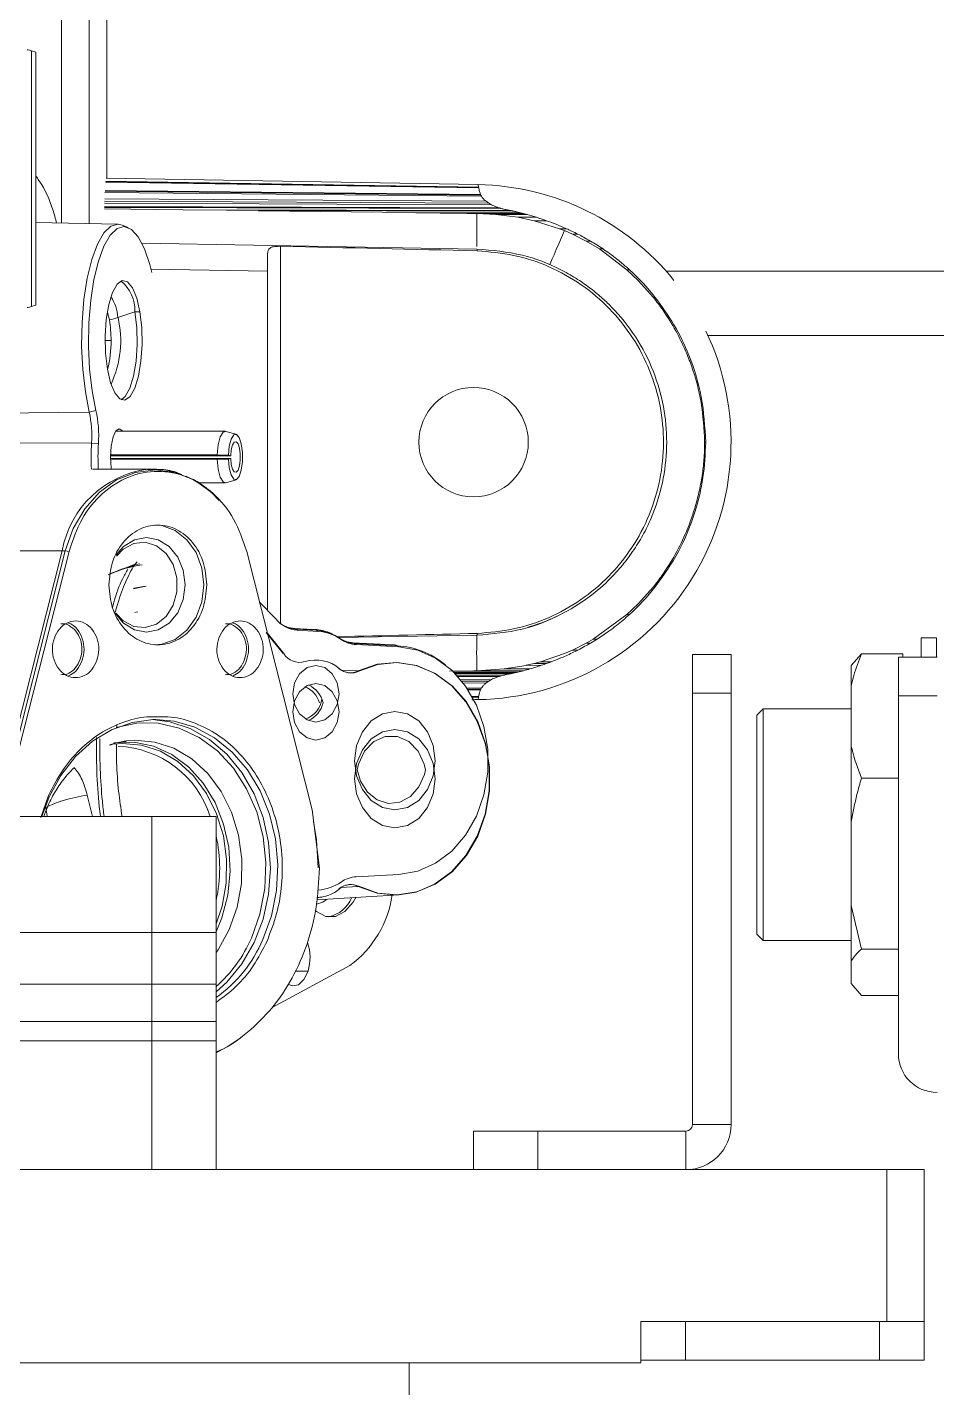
# Model space of a CAD drawing. Header units: millimetres. Extents: x 169 to 14583, y -399 to 10804.
# Drawn here: x 11794.1 to 11864.7, y 1976.5 to 2082.2 of the extents above; entities that cross this region are included whole.
import ezdxf

# ---------------------------------------------------------------- set-up
doc = ezdxf.new("R2010")
doc.units = ezdxf.units.MM
doc.header["$LTSCALE"] = 35

msp = doc.modelspace()

# ---------------------------------------------------------------- linework, layer by layer
at = {"color": 7, "linetype": 'Continuous', "lineweight": 18}
for p, q in [((11798.878, 2107.479), (11798.878, 2066.927)), ((11796.738, 2104.98), (11796.738, 2066.966)), ((11800.243, 2070.459), (11800.243, 2093.654)), ((11800.243, 2070.459), (11800.243, 2093.654)), ((11794.743, 2080.237), (11794.409, 2080.359)), ((11829.144, 2069.697), (11800.158, 2070.142)), ((11829.137, 2069.735), (11800.162, 2070.19)), ((11829.132, 2069.761), (11800.166, 2070.222)), ((11800.205, 2070.46), (11829.093, 2069.956)), ((11829.355, 2069.051), (11800.106, 2069.336)), ((11829.309, 2069.132), (11800.111, 2069.436)), ((11829.281, 2069.193), (11800.114, 2069.512)), ((11829.137, 2069.735), (11829.132, 2069.761)), ((11829.144, 2069.697), (11829.137, 2069.735)), ((11829.309, 2069.132), (11829.281, 2069.193)), ((11829.355, 2069.051), (11829.309, 2069.132)), ((11830.885, 2068.106), (11800.076, 2068.182)), ((11830.685, 2068.164), (11800.077, 2068.248)), ((11830.809, 2068.126), (11800.077, 2068.206)), ((11800.08, 2068.075), (11806.191, 2068.005)), ((11830.126, 2068.398), (11800.081, 2068.526)), ((11829.927, 2068.513), (11800.084, 2068.668)), ((11829.719, 2068.66), (11800.089, 2068.849)), ((11806.192, 2068.005), (11809.543, 2067.965)), ((11831.567, 2067.955), (11806.192, 2068.005)), ((11831.717, 2067.924), (11809.546, 2067.966)), ((11809.546, 2067.965), (11812.019, 2067.935)), ((11831.831, 2067.9), (11812.023, 2067.936)), ((11812.023, 2067.934), (11824.056, 2067.781)), ((11829.927, 2068.513), (11829.719, 2068.66)), ((11830.126, 2068.398), (11829.927, 2068.513)), ((11801.098, 2066.886), (11794.743, 2067.003)), ((11801.898, 2066.625), (11801.431, 2066.816)), ((11832.4, 2067.769), (11824.059, 2067.782)), ((11828.737, 2067.717), (11829.004, 2067.713)), ((11832.626, 2067.712), (11828.737, 2067.717)), ((11829.004, 2067.713), (11830.475, 2067.642)), ((11830.475, 2067.642), (11832.178, 2067.424)), ((11832.895, 2067.639), (11830.475, 2067.642)), ((11832.178, 2067.424), (11833.452, 2067.154)), ((11833.625, 2067.422), (11832.178, 2067.424)), ((11833.452, 2067.154), (11835.414, 2066.535)), ((11834.419, 2067.153), (11833.452, 2067.154)), ((11835.414, 2066.535), (11835.794, 2066.383)), ((11835.955, 2066.534), (11835.414, 2066.535)), ((11835.794, 2066.384), (11836.432, 2066.105)), ((11836.432, 2066.105), (11837.485, 2065.574)), ((11836.852, 2066.104), (11836.432, 2066.105)), ((11802.975, 2065.411), (11829.004, 2064.957)), ((11813.743, 2065.166), (11813.743, 2035.871)), ((11837.485, 2065.574), (11838.522, 2064.958)), ((11837.822, 2065.574), (11837.485, 2065.574)), ((11838.801, 2064.959), (11838.522, 2064.959)), ((11838.522, 2064.958), (11840.65, 2063.352)), ((11812.743, 2064.609), (11812.743, 2063.241)), ((11812.743, 2063.241), (11803.685, 2063.399)), ((11812.743, 2063.241), (11812.743, 2036.932)), ((11840.65, 2063.352), (11841.529, 2062.523)), ((11840.846, 2063.352), (11840.65, 2063.352)), ((11884.601, 2063.234), (11843.702, 2063.234)), ((11841.529, 2062.523), (11842.708, 2061.203)), ((11794.409, 2060.479), (11794.743, 2060.601)), ((11842.854, 2061.203), (11842.708, 2061.203)), ((11800.452, 2059.453), (11800.315, 2060.017)), ((11801.12, 2059.639), (11802.439, 2060.089)), ((11802.439, 2060.089), (11802.819, 2060.089)), ((11800.121, 2057.86), (11800.577, 2057.86)), ((11846.951, 2058.234), (11884.601, 2058.234)), ((11785.98, 2052.149), (11798.887, 2052.294)), ((11799.409, 2052.413), (11798.887, 2052.294)), ((11786.163, 2049.926), (11799.064, 2049.88)), ((11799.598, 2049.843), (11799.064, 2049.88)), ((11809.441, 2050.801), (11800.931, 2050.801)), ((11810.297, 2050.567), (11809.495, 2050.794)), ((11846.69, 2049.974), (11846.69, 2049.959)), ((11846.775, 2049.959), (11846.69, 2049.959)), ((11809.88, 2048.906), (11800.536, 2048.906)), ((11800.537, 2048.976), (11808.826, 2048.976)), ((11808.826, 2048.976), (11809.704, 2048.956)), ((11809.704, 2048.956), (11809.88, 2048.906)), ((11803.827, 2047.869), (11799.133, 2047.869)), ((11809.88, 2048.697), (11800.536, 2048.697)), ((11800.537, 2048.627), (11808.826, 2048.627)), ((11808.826, 2048.627), (11809.704, 2048.647)), ((11809.704, 2048.647), (11809.88, 2048.697)), ((11807.354, 2046.801), (11809.441, 2046.801)), ((11809.495, 2046.809), (11810.297, 2047.036)), ((11807.97, 2046.402), (11807.83, 2046.506)), ((11808.9, 2045.534), (11808.736, 2045.688)), ((11788.344, 2041.528), (11796.784, 2041.528)), ((11796.784, 2041.528), (11791.697, 2021.448)), ((11791.941, 2021.431), (11797.027, 2041.51)), ((11797.314, 2041.474), (11792.228, 2021.395)), ((11797.314, 2041.474), (11797.027, 2041.51)), ((11816.203, 2021.395), (11811.116, 2041.474)), ((11802.313, 2040.42), (11800.41, 2039.672)), ((11802.824, 2040.519), (11802.278, 2040.416)), ((11802.299, 2038.578), (11803.309, 2038.761)), ((11803.259, 2038.772), (11802.344, 2038.611)), ((11842.708, 2038.715), (11841.533, 2037.399)), ((11842.854, 2038.715), (11842.708, 2038.715)), ((11812.112, 2037.543), (11813.372, 2036.235)), ((11841.534, 2037.398), (11840.651, 2036.566)), ((11802.666, 2036.777), (11802.437, 2036.715)), ((11840.651, 2036.565), (11838.025, 2034.654)), ((11840.846, 2036.566), (11840.651, 2036.566)), ((11813.957, 2033.549), (11812.639, 2035.176)), ((11812.705, 2035.145), (11814, 2033.542)), ((11816.353, 2035.414), (11814.751, 2035.497)), ((11815.059, 2035.349), (11814.935, 2035.433)), ((11816.538, 2035.349), (11814.935, 2035.433)), ((11815.059, 2035.349), (11816.662, 2035.265)), ((11816.662, 2035.265), (11816.538, 2035.349)), ((11829.004, 2034.961), (11818.256, 2034.774)), ((11818.449, 2034.641), (11818.356, 2034.714)), ((11822.637, 2034.21), (11819.301, 2034.384)), ((11819.61, 2034.235), (11819.486, 2034.319)), ((11822.821, 2034.146), (11819.486, 2034.319)), ((11822.945, 2034.062), (11819.61, 2034.235)), ((11822.945, 2034.062), (11822.821, 2034.146)), ((11837.483, 2034.343), (11836.432, 2033.813)), ((11837.822, 2034.344), (11837.483, 2034.344)), ((11838.025, 2034.654), (11837.484, 2034.344)), ((11838.332, 2034.654), (11838.025, 2034.654)), ((11864.71, 2034.759), (11863.51, 2034.759)), ((11863.51, 2033.259), (11863.51, 2034.759)), ((11864.71, 2033.259), (11864.71, 2034.759)), ((11835.801, 2033.538), (11833.932, 2032.894)), ((11836.431, 2033.813), (11835.801, 2033.538)), ((11836.852, 2033.814), (11836.431, 2033.813)), ((11845.743, 2033.459), (11848.743, 2033.459)), ((11845.743, 2030.459), (11845.743, 2033.459)), ((11848.743, 2033.459), (11848.743, 2030.459)), ((11858.081, 2032.607), (11858.874, 2033.525)), ((11862.081, 2033.525), (11858.874, 2033.525)), ((11861.743, 2033.259), (11864.743, 2033.259)), ((11861.743, 2030.259), (11861.743, 2033.259)), ((11862.081, 2033.259), (11862.081, 2033.525)), ((11818.44, 2032.261), (11819.787, 2032.186)), ((11826.571, 2032.653), (11826.481, 2032.723)), ((11828.732, 2032.201), (11826.882, 2032.176)), ((11832.174, 2032.094), (11827.21, 2032.086)), ((11831.832, 2032.018), (11827.286, 2032.009)), ((11831.717, 2031.994), (11827.31, 2031.985)), ((11831.568, 2031.963), (11827.339, 2031.955)), ((11832.626, 2032.206), (11828.732, 2032.201)), ((11829.004, 2032.205), (11828.732, 2032.201)), ((11831.115, 2032.341), (11829.004, 2032.205)), ((11833.123, 2032.344), (11831.115, 2032.341)), ((11832.838, 2032.624), (11831.116, 2032.341)), ((11833.443, 2032.764), (11832.838, 2032.625)), ((11834.019, 2032.625), (11832.838, 2032.624)), ((11833.93, 2032.893), (11833.443, 2032.764)), ((11834.419, 2032.765), (11833.443, 2032.764)), ((11834.768, 2032.894), (11833.931, 2032.893)), ((11858.081, 2031.058), (11858.081, 2032.607)), ((11830.886, 2031.813), (11827.48, 2031.804)), ((11830.809, 2031.792), (11827.499, 2031.783)), ((11830.685, 2031.754), (11827.533, 2031.745)), ((11830.126, 2031.52), (11827.736, 2031.51)), ((11829.927, 2031.405), (11827.83, 2031.394)), ((11829.719, 2031.258), (11827.945, 2031.247)), ((11829.355, 2030.866), (11828.226, 2030.855)), ((11829.309, 2030.786), (11829.355, 2030.866)), ((11829.719, 2031.258), (11829.927, 2031.405)), ((11829.927, 2031.405), (11830.126, 2031.52)), ((11858.081, 2026.325), (11858.081, 2031.058)), ((11829.309, 2030.786), (11828.28, 2030.775)), ((11829.281, 2030.725), (11828.319, 2030.714)), ((11829.144, 2030.221), (11828.622, 2030.213)), ((11829.137, 2030.183), (11828.643, 2030.175)), ((11829.132, 2030.157), (11828.657, 2030.149)), ((11829.132, 2030.157), (11829.137, 2030.183)), ((11829.137, 2030.183), (11829.144, 2030.221)), ((11829.281, 2030.725), (11829.309, 2030.786)), ((11848.743, 2030.459), (11845.743, 2030.459)), ((11845.743, 2030.459), (11845.743, 1996.959)), ((11848.743, 2030.459), (11848.743, 1996.959)), ((11861.743, 2002.459), (11861.743, 2030.259)), ((11864.743, 2030.259), (11861.743, 2030.259)), ((11851.243, 2029.259), (11850.743, 2028.759)), ((11850.743, 2026.291), (11850.743, 2028.759)), ((11858.081, 2029.259), (11851.243, 2029.259)), ((11851.243, 2026.646), (11851.243, 2029.259)), ((11801.018, 2027.78), (11801.028, 2027.962)), ((11801.605, 2026.729), (11801.769, 2026.752)), ((11851.243, 2011.259), (11851.243, 2026.646)), ((11850.743, 2011.759), (11850.743, 2026.291)), ((11858.081, 2020.471), (11858.081, 2026.325)), ((11861.743, 2023.857), (11858.874, 2023.857)), ((11795.137, 2020.815), (11795.732, 2022.526)), ((11799.134, 2020.889), (11798.731, 2022.552)), ((11795.61, 2020.889), (11795.525, 2021.589)), ((11816.763, 2016.869), (11816.203, 2021.395)), ((11673.743, 2020.889), (11803.743, 2020.889)), ((11803.743, 1993.459), (11803.743, 2020.889)), ((11803.743, 2020.889), (11808.743, 2020.889)), ((11808.743, 2020.889), (11808.743, 1993.459)), ((11858.081, 2013.977), (11858.081, 2020.471)), ((11822.945, 2016.376), (11819.61, 2016.203)), ((11818.44, 2015.377), (11819.787, 2015.452)), ((11816.564, 2014.403), (11822.955, 2014.792)), ((11858.081, 2013.977), (11858.874, 2010.591)), ((11858.081, 2009.673), (11858.081, 2013.977)), ((11673.743, 2011.889), (11803.743, 2011.889)), ((11803.743, 1993.459), (11803.743, 2011.889)), ((11803.743, 2011.889), (11808.743, 2011.889)), ((11808.743, 2011.889), (11808.743, 1993.459)), ((11850.743, 2011.759), (11851.243, 2011.259)), ((11851.243, 2011.259), (11858.081, 2011.259)), ((11861.743, 2010.591), (11858.874, 2010.591)), ((11813.098, 2006.053), (11819.138, 2009.31)), ((11815.883, 2008.879), (11814.876, 2008.879)), ((11858.081, 2007.911), (11858.081, 2009.673)), ((11673.743, 2007.859), (11803.743, 2007.859)), ((11803.743, 2007.859), (11803.743, 1993.459)), ((11808.743, 2007.859), (11803.743, 2007.859)), ((11808.743, 1993.459), (11808.743, 2007.859)), ((11858.081, 2007.911), (11858.874, 2006.993)), ((11861.743, 2006.993), (11858.874, 2006.993)), ((11673.743, 2004.959), (11803.743, 2004.959)), ((11803.743, 1993.459), (11803.743, 2004.959)), ((11803.743, 2004.959), (11808.743, 2004.959)), ((11808.743, 2004.959), (11808.743, 1993.459)), ((11673.743, 2003.459), (11803.743, 2003.459)), ((11803.743, 2003.459), (11803.743, 1993.459)), ((11808.743, 2003.459), (11803.743, 2003.459)), ((11808.743, 1993.459), (11808.743, 2003.459)), ((11810.598, 2003.679), (11810.737, 2003.783)), ((11828.743, 1993.459), (11828.743, 1996.459)), ((11828.743, 1996.459), (11833.743, 1996.459)), ((11833.743, 1996.459), (11833.743, 1993.459)), ((11845.243, 1996.459), (11833.743, 1996.459)), ((11845.243, 1993.459), (11845.243, 1996.459)), ((11845.743, 1996.959), (11848.743, 1996.959)), ((11770.743, 1993.459), (11860.856, 1993.459)), ((11845.243, 1993.459), (11833.743, 1993.459)), ((11860.856, 1981.659), (11860.856, 1993.459)), ((11860.856, 1993.459), (11863.743, 1993.459)), ((11863.743, 1993.459), (11863.743, 1981.659)), ((11841.743, 1981.659), (11841.743, 1978.459)), ((11860.856, 1981.659), (11841.743, 1981.659)), ((11845.207, 1981.659), (11845.207, 1978.659)), ((11860.279, 1981.659), (11845.207, 1981.659)), ((11860.279, 1978.659), (11860.279, 1981.659)), ((11863.743, 1981.659), (11860.856, 1981.659)), ((11863.743, 1981.659), (11863.743, 1978.659)), ((11770.743, 1978.459), (11841.743, 1978.459)), ((11823.743, 1973.459), (11823.743, 1978.459)), ((11845.207, 1978.659), (11841.743, 1978.659)), ((11860.279, 1978.659), (11845.207, 1978.659)), ((11863.743, 1978.659), (11860.279, 1978.659))]:
    msp.add_line(p, q, dxfattribs=at)
at = {"color": 7, "linetype": 'Continuous', "lineweight": 18, "flags": 128}
for points in [[(11794.409, 2070.419), (11794.409, 2072.3), (11794.409, 2074.113), (11794.409, 2075.793), (11794.409, 2077.278), (11794.409, 2078.516), (11794.409, 2079.46), (11794.409, 2080.078), (11794.409, 2080.347), (11794.409, 2080.359)], [(11794.409, 2060.479), (11794.409, 2060.491), (11794.409, 2060.759), (11794.409, 2061.377), (11794.409, 2062.322), (11794.409, 2063.56), (11794.409, 2065.045), (11794.409, 2066.725), (11794.409, 2068.538), (11794.409, 2070.419)], [(11801.431, 2066.816), (11801.136, 2066.884), (11800.567, 2066.731), (11800.02, 2066.205), (11799.517, 2065.331), (11799.08, 2064.144), (11798.727, 2062.694), (11798.472, 2061.042), (11798.327, 2059.256), (11798.297, 2057.412), (11798.383, 2055.587), (11798.583, 2053.857), (11798.887, 2052.294)], [(11803.747, 2063.138), (11803.588, 2063.765), (11803.175, 2064.978), (11802.693, 2065.894), (11802.164, 2066.474), (11801.61, 2066.693), (11801.053, 2066.542), (11800.518, 2066.028), (11800.026, 2065.172), (11799.598, 2064.01), (11799.252, 2062.591), (11799.003, 2060.974), (11798.861, 2059.226), (11798.831, 2057.422), (11798.916, 2055.635), (11799.111, 2053.942), (11799.409, 2052.413), (11799.409, 2052.413)], [(11834.663, 2063.742), (11834.684, 2063.793), (11834.747, 2063.942), (11834.851, 2064.184), (11834.99, 2064.51), (11835.161, 2064.909), (11835.357, 2065.365), (11835.57, 2065.863), (11835.794, 2066.383)], [(11802.819, 2060.089), (11802.574, 2061.149), (11802.246, 2061.942), (11801.863, 2062.404), (11801.455, 2062.498), (11801.055, 2062.216), (11800.697, 2061.582), (11800.407, 2060.646), (11800.211, 2059.484), (11800.125, 2058.191), (11800.154, 2056.871), (11800.297, 2055.631)], [(11800.297, 2055.631), (11800.542, 2054.571), (11800.87, 2053.778), (11801.253, 2053.316), (11801.661, 2053.222), (11802.06, 2053.503), (11802.419, 2054.138), (11802.708, 2055.074), (11802.904, 2056.236), (11802.991, 2057.529), (11802.962, 2058.849), (11802.819, 2060.089)], [(11801.368, 2053.251), (11801.68, 2053.503), (11802.039, 2054.138), (11802.328, 2055.074), (11802.524, 2056.236), (11802.611, 2057.529), (11802.582, 2058.849), (11802.439, 2060.089)], [(11801.498, 2050.801), (11801.475, 2050.834), (11801.215, 2051.001), (11800.954, 2050.834), (11800.734, 2050.357), (11800.587, 2049.643), (11800.535, 2048.801)], [(11809.495, 2050.794), (11809.281, 2050.733), (11809.058, 2050.37), (11808.897, 2049.751), (11808.826, 2048.976)], [(11809.704, 2048.647), (11809.768, 2047.96), (11809.91, 2047.411), (11810.108, 2047.09), (11810.329, 2047.048), (11810.537, 2047.293), (11810.698, 2047.785), (11810.786, 2048.443), (11810.786, 2049.16), (11810.698, 2049.818), (11810.537, 2050.31), (11810.329, 2050.555), (11810.108, 2050.513), (11809.91, 2050.192), (11809.768, 2049.643), (11809.704, 2048.956)], [(11809.88, 2048.697), (11809.923, 2048.232), (11810.02, 2047.86), (11810.154, 2047.642), (11810.303, 2047.614), (11810.444, 2047.78), (11810.553, 2048.113), (11810.613, 2048.559), (11810.613, 2049.044), (11810.553, 2049.49), (11810.444, 2049.823), (11810.303, 2049.989), (11810.154, 2049.961), (11810.02, 2049.743), (11809.923, 2049.371), (11809.88, 2048.906)], [(11800.535, 2048.801), (11800.587, 2047.96), (11800.599, 2047.869)], [(11797.027, 2041.51), (11797.639, 2043.247), (11798.535, 2044.787), (11799.677, 2046.064), (11801.013, 2047.018), (11802.484, 2047.609), (11804.023, 2047.809), (11805.563, 2047.609), (11807.034, 2047.018), (11808.37, 2046.064), (11808.99, 2045.438)], [(11808.826, 2048.627), (11808.897, 2047.852), (11809.058, 2047.233), (11809.281, 2046.87), (11809.495, 2046.809)], [(11803.986, 2034.219), (11804.528, 2034.266), (11805.568, 2034.639), (11806.48, 2035.355), (11807.19, 2036.355), (11807.64, 2037.559), (11807.795, 2038.869), (11807.64, 2040.179), (11807.19, 2041.383), (11806.48, 2042.383), (11805.568, 2043.099), (11804.528, 2043.472), (11803.986, 2043.519)], [(11800.646, 2037.177), (11800.884, 2036.707), (11801.551, 2035.893), (11802.391, 2035.37), (11803.322, 2035.19), (11804.253, 2035.37), (11805.093, 2035.893), (11805.76, 2036.707), (11806.188, 2037.732), (11806.335, 2038.869), (11806.188, 2040.006), (11805.76, 2041.031), (11805.093, 2041.845), (11804.253, 2042.368), (11803.322, 2042.548), (11802.391, 2042.368), (11801.551, 2041.845), (11800.988, 2041.197)], [(11801.001, 2041.102), (11801.529, 2041.651), (11802.35, 2042.091), (11803.243, 2042.181), (11804.112, 2041.913), (11804.862, 2041.314), (11805.412, 2040.451), (11805.703, 2039.416), (11805.703, 2038.322), (11805.412, 2037.287), (11804.862, 2036.424), (11804.112, 2035.825), (11803.243, 2035.557), (11802.35, 2035.647), (11801.529, 2036.087), (11800.964, 2036.688)], [(11822.945, 2034.062), (11824.404, 2033.802), (11825.79, 2033.188), (11827.046, 2032.244), (11828.119, 2031.009), (11828.966, 2029.535), (11829.55, 2027.882), (11829.849, 2026.119), (11829.849, 2024.319), (11829.55, 2022.556), (11828.966, 2020.903), (11828.119, 2019.429), (11827.046, 2018.194), (11825.79, 2017.25), (11824.404, 2016.635), (11822.945, 2016.376)], [(11818.295, 2030.419), (11818.157, 2029.577), (11817.767, 2028.863), (11817.182, 2028.386), (11816.492, 2028.219), (11815.803, 2028.386), (11815.218, 2028.863), (11814.827, 2029.577), (11814.69, 2030.419), (11814.827, 2031.261), (11815.218, 2031.975), (11815.803, 2032.451), (11816.492, 2032.619), (11817.182, 2032.451), (11817.767, 2031.975), (11818.157, 2031.261), (11818.295, 2030.419)], [(11829.848, 2025.578), (11829.638, 2026.569), (11829.028, 2028.274), (11828.144, 2029.789), (11827.025, 2031.052), (11825.719, 2032.008), (11824.279, 2032.617), (11822.768, 2032.854), (11821.249, 2032.708), (11819.787, 2032.186)], [(11819.84, 2032.176), (11821.301, 2032.698), (11822.818, 2032.843), (11824.327, 2032.607), (11825.765, 2031.998), (11827.07, 2031.043), (11828.188, 2029.782), (11829.07, 2028.268), (11829.68, 2026.566), (11829.991, 2024.748), (11829.991, 2022.89), (11829.68, 2021.072), (11829.07, 2019.37), (11828.188, 2017.856), (11827.07, 2016.595), (11825.765, 2015.64), (11824.327, 2015.031), (11822.818, 2014.795), (11821.301, 2014.94), (11819.84, 2015.462)], [(11814.69, 2029.019), (11814.827, 2029.861), (11815.218, 2030.575), (11815.803, 2031.051), (11816.492, 2031.219), (11817.182, 2031.051), (11817.767, 2030.575), (11818.157, 2029.861), (11818.295, 2029.019)], [(11818.295, 2029.019), (11818.157, 2028.177), (11817.767, 2027.463), (11817.182, 2026.986), (11816.492, 2026.819), (11815.803, 2026.986), (11815.218, 2027.463), (11814.827, 2028.177), (11814.69, 2029.019)], [(11825.768, 2025.219), (11825.615, 2024.037), (11825.17, 2022.972), (11824.477, 2022.126), (11823.604, 2021.583), (11822.636, 2021.395), (11821.668, 2021.583), (11820.795, 2022.126), (11820.102, 2022.972), (11819.657, 2024.037), (11819.504, 2025.219), (11819.657, 2026.4), (11820.102, 2027.466), (11820.795, 2028.312), (11821.668, 2028.855), (11822.636, 2029.042), (11823.604, 2028.855), (11824.477, 2028.312), (11825.17, 2027.466), (11825.615, 2026.4), (11825.768, 2025.219)], [(11795.201, 2020.886), (11795.769, 2022.406), (11796.683, 2024.082), (11797.821, 2025.539), (11799.149, 2026.732), (11800.627, 2027.626), (11802.209, 2028.193), (11803.848, 2028.416), (11804.065, 2028.419)], [(11803.093, 2028.169), (11802.583, 2028.135), (11800.978, 2027.795)], [(11811.482, 2011.449), (11812.144, 2013.308), (11812.523, 2015.281), (11812.608, 2017.305), (11812.396, 2019.315), (11811.893, 2021.246), (11811.115, 2023.037), (11810.089, 2024.63), (11808.845, 2025.973), (11807.425, 2027.023), (11805.875, 2027.747), (11804.243, 2028.122), (11803.093, 2028.169)], [(11808.743, 2007.256), (11809.58, 2008.021), (11810.746, 2009.445), (11811.692, 2011.094), (11812.389, 2012.919), (11812.816, 2014.863), (11812.959, 2016.869), (11812.816, 2018.875), (11812.389, 2020.819), (11811.692, 2022.644), (11810.746, 2024.293), (11809.58, 2025.717), (11808.229, 2026.872), (11806.734, 2027.722), (11805.141, 2028.243), (11803.785, 2028.414)], [(11804.065, 2028.419), (11805.494, 2028.288), (11807.097, 2027.813), (11808.608, 2027.005), (11809.981, 2025.889), (11811.174, 2024.5), (11812.151, 2022.878), (11812.884, 2021.074), (11813.348, 2019.142), (11813.53, 2017.141), (11813.425, 2015.132), (11813.036, 2013.176), (11812.375, 2011.332)], [(11800.478, 2026.456), (11800.893, 2026.58), (11801.605, 2026.729)], [(11808.743, 2011.941), (11809.181, 2013.005), (11809.646, 2014.781), (11809.828, 2016.633), (11809.719, 2018.494), (11809.324, 2020.296), (11808.657, 2021.974), (11807.741, 2023.467), (11806.611, 2024.722), (11805.306, 2025.694), (11803.875, 2026.346), (11802.368, 2026.656), (11800.84, 2026.612), (11800.789, 2026.604)], [(11801.769, 2026.752), (11802.43, 2026.804), (11803.974, 2026.669), (11805.468, 2026.18), (11806.86, 2025.354), (11808.099, 2024.221), (11809.14, 2022.823), (11809.945, 2021.21), (11810.486, 2019.439), (11810.742, 2017.576), (11810.705, 2015.687), (11810.376, 2013.841), (11809.766, 2012.104)], [(11819.504, 2023.819), (11819.657, 2025), (11820.102, 2026.066), (11820.795, 2026.912), (11821.668, 2027.455), (11822.636, 2027.642), (11823.604, 2027.455), (11824.477, 2026.912), (11825.17, 2026.066), (11825.615, 2025), (11825.768, 2023.819)], [(11819.688, 2024.519), (11819.791, 2024.956), (11820.264, 2025.955), (11820.988, 2026.697), (11821.877, 2027.092), (11822.822, 2027.092), (11823.71, 2026.697), (11824.435, 2025.955), (11824.908, 2024.956), (11825.011, 2024.519)], [(11808.743, 2012.541), (11809.2, 2013.914), (11809.521, 2015.716), (11809.558, 2017.559), (11809.307, 2019.377), (11808.78, 2021.104), (11807.994, 2022.679), (11806.979, 2024.043), (11805.77, 2025.148), (11804.412, 2025.954), (11802.953, 2026.432), (11801.447, 2026.564), (11800.711, 2026.501)], [(11825.011, 2024.519), (11824.924, 2024.14), (11824.498, 2023.178), (11823.838, 2022.437), (11823.018, 2021.997), (11822.124, 2021.907), (11821.256, 2022.175), (11820.505, 2022.774), (11819.955, 2023.637), (11819.688, 2024.519)], [(11819.787, 2015.452), (11821.249, 2014.93), (11822.768, 2014.784), (11824.279, 2015.021), (11825.719, 2015.63), (11827.025, 2016.586), (11828.144, 2017.849), (11829.028, 2019.364), (11829.638, 2021.068), (11829.95, 2022.889), (11829.95, 2024.749), (11829.886, 2025.327)], [(11825.768, 2023.819), (11825.615, 2022.637), (11825.17, 2021.572), (11824.477, 2020.726), (11823.604, 2020.183), (11822.636, 2019.995), (11821.668, 2020.183), (11820.795, 2020.726), (11820.102, 2021.572), (11819.657, 2022.637), (11819.504, 2023.819)], [(11816.316, 2020.5), (11816.54, 2019.085), (11816.671, 2016.887)], [(11816.443, 2013.582), (11816.535, 2013.504), (11817.264, 2013.131), (11818.023, 2013.131), (11818.751, 2013.504), (11819.39, 2014.22), (11819.608, 2014.588)], [(11817.317, 2014.449), (11817.02, 2014.235), (11816.547, 2014.068)], [(11809.766, 2012.104), (11808.898, 2010.54), (11808.743, 2010.316)], [(11814.332, 2007.875), (11814.64, 2007.747), (11815.131, 2007.823), (11815.567, 2008.221), (11815.883, 2008.879)], [(11810.598, 2003.679), (11809.725, 2003.087), (11808.743, 2002.544)]]:
    msp.add_lwpolyline(points, dxfattribs=at)
at = {"color": 7, "linetype": 'Continuous', "lineweight": 18}
msp.add_circle((11828.743, 2049.959), 4.25, dxfattribs=at)
for centre, radius, start, end in [((11794.067, 2079.419), 1, 70, 90.01844), ((11828.743, 2049.959), 20, 38.91013, 88.99236), ((11827.492, 2048.122), 20.251, 72.37173, 74.5253), ((11828.393, 2064.84), 0.622, 357.55625, 10.80196), ((11828.679, 2049.945), 18.107, 56.01379, 59.67193), ((11799.437, 2060.169), 3.003, 358.47255, 49.98001), ((11794.067, 2061.419), 1, 270.01844, 290), ((11797.456, 2059.306), 3.679, 5.19008, 31.99416), ((11799.134, 2065.484), 6.173, 282.32537, 288.76868), ((11790.87, 2057.896), 9.708, 359.78953, 9.23363), ((11793.414, 2057.833), 7.915, 334.81068, 13.19223), ((11828.743, 2049.959), 20, 271.00752, 25.56209), ((11792.457, 2057.698), 8.122, 345.0088, 1.14214), ((11790.595, 2050.47), 8.49, 356.01575, 12.40842), ((11790.582, 2050.471), 9.037, 356.01575, 12.40842), ((11816.743, 2048.801), 17.712, 176.50656, 183.01743), ((11816.659, 2048.801), 17.093, 176.50595, 183.12634), ((11804.458, 2040.123), 7.801, 97.59237, 169.62209), ((11803.824, 2041.734), 6.134, 68.53682, 93.70645), ((11796.759, 2039.51), 2.018, 82.34708, 89.27816), ((11804.685, 2029.861), 10.715, 99.12024, 113.83328), ((11815.232, 2037.727), 2.385, 218.7288, 265.82483), ((11815.071, 2037.639), 2.21, 232.46357, 266.48158), ((11814.728, 2035.138), 0.36, 54.90411, 86.416), ((11816.331, 2035.055), 0.36, 54.90411, 86.416), ((11816.331, 2031.837), 3.518, 54.85454, 86.62691), ((11816.458, 2031.813), 3.459, 54.85478, 86.62692), ((11828.393, 2035.078), 0.622, 349.19804, 2.44375), ((11819.614, 2036.501), 2.185, 234.85469, 266.62667), ((11819.742, 2036.477), 2.245, 234.8543, 266.62665), ((11819.279, 2034.025), 0.36, 54.90408, 86.41577), ((11822.614, 2033.851), 0.36, 54.90408, 86.41577), ((11822.413, 2027.674), 6.484, 51.14195, 86.39176), ((11871.058, 2033.575), 42.076, 178.11175, 181.86644), ((11815.238, 2034.309), 1.456, 211.79217, 286.30416), ((11816.495, 2030.223), 2.819, 49.41231, 107.51191), ((11819.176, 2033.411), 1.369, 229.3273, 296.50344), ((11819.226, 2033.408), 1.376, 229.3273, 296.50344), ((11819.773, 2031.964), 0.222, 72.35552, 86.42475), ((11828.145, 2049.295), 17.666, 282.04448, 283.18054), ((11828.262, 2048.817), 17.174, 283.16421, 284.71796), ((11815.006, 2029.248), 1.821, 14.98181, 69.689), ((11815.066, 2029.248), 2.043, 13.32486, 65.31493), ((11815.108, 2030.225), 1.854, 287.74219, 353.62093), ((11815.066, 2030.19), 2.043, 294.68507, 346.67514), ((11800.815, 2018.494), 7.845, 17.77362, 87.6879), ((11797.557, 2016.869), 11.463, 347.36653, 12.63347), ((11819.742, 2013.961), 2.245, 93.37309, 125.14569), ((11816.46, 2017.491), 2.9, 271.90332, 310.14076), ((11816.458, 2018.625), 3.459, 273.37309, 305.14566), ((11819.176, 2014.227), 1.369, 63.49656, 130.6727), ((11819.226, 2014.23), 1.376, 63.49656, 130.6727), ((11819.773, 2015.674), 0.222, 273.57525, 287.64448), ((11816.44, 2017.319), 2.739, 273.5041, 282.9051), ((11816.966, 2015.539), 2.5, 281.86409, 337.12579), ((11814.24, 2015.953), 8.253, 306.39694, 351.94229), ((11801.569, 2015.761), 10.81, 311.57791, 336.49214), ((11802.572, 2015.514), 10.658, 305.37857, 336.89233), ((11812.412, 2009.932), 3.627, 343.13168, 18.78128), ((11864.743, 2002.459), 3, 180, 270), ((11845.243, 1996.959), 3.5, 270, 0), ((11845.243, 1996.959), 0.5, 270, 0)]:
    msp.add_arc(centre, radius, start, end, dxfattribs=at)
for centre, major_axis, ratio, start_param, end_param in [((11830.819, 2068.136), (0.243, -0.07), 0.0487604, 4.1428, 4.682617), ((11832.712, 2067.006), (3.245, -0.905), 0.1956326, 1.6519253, 1.7215843), ((11832.412, 2067.72), (1.016, -0.257), 0.043018, 1.0868491, 1.3703236), ((11786.435, 2063.699), (114.597, -2), 0.0174497, 1.1904135, 1.3304961), ((11837.461, 2058.312), (-7.204, 7.585), 0.5709794, 4.5571577, 4.8392595), ((11837.717, 2041.404), (6.989, 7.394), 0.5552036, 4.5776224, 4.8676909), ((11786.435, 2036.218), (114.597, 2), 0.0174497, 4.9924154, 5.0927718), ((11838.08, 2034.603), (1.102, 0.674), 0.0691742, 4.4340682, 4.9002996), ((11832.729, 2032.346), (1.457, 0.393), 0.0716632, 4.6219901, 4.9670586), ((11833.552, 2033.286), (3.855, 1.259), 0.1909142, 4.5388897, 4.7713841), ((11834.256, 2032.726), (0.629, 0.221), 0.0269706, 4.3171313, 4.964763)]:
    msp.add_ellipse(centre, major_axis=major_axis, ratio=ratio, start_param=start_param, end_param=end_param, dxfattribs=at)
for points in [[(11794.743, 2070.419), (11794.743, 2071.062), (11794.743, 2072.347), (11794.743, 2074.2), (11794.743, 2075.909), (11794.743, 2077.406), (11794.743, 2078.635), (11794.743, 2079.548), (11794.743, 2080.11), (11794.743, 2080.3), (11794.743, 2080.11), (11794.743, 2079.548), (11794.743, 2078.635), (11794.743, 2077.406), (11794.743, 2075.909), (11794.743, 2074.2), (11794.743, 2072.347), (11794.743, 2071.062), (11794.743, 2070.419)], [(11794.743, 2070.419), (11794.743, 2070.975), (11794.743, 2072.088), (11794.743, 2073.502), (11794.743, 2074.448), (11794.743, 2074.78), (11794.743, 2074.448), (11794.743, 2073.502), (11794.743, 2072.088), (11794.743, 2070.975), (11794.743, 2070.419)], [(11794.743, 2070.419), (11794.743, 2069.776), (11794.743, 2068.491), (11794.743, 2066.638), (11794.743, 2064.929), (11794.743, 2063.432), (11794.743, 2062.203), (11794.743, 2061.29), (11794.743, 2060.728), (11794.743, 2060.538), (11794.743, 2060.728), (11794.743, 2061.29), (11794.743, 2062.203), (11794.743, 2063.432), (11794.743, 2064.929), (11794.743, 2066.638), (11794.743, 2068.491), (11794.743, 2069.776), (11794.743, 2070.419)], [(11794.743, 2070.419), (11794.743, 2069.863), (11794.743, 2068.75), (11794.743, 2067.335), (11794.743, 2066.39), (11794.743, 2066.058), (11794.743, 2066.39), (11794.743, 2067.335), (11794.743, 2068.75), (11794.743, 2069.863), (11794.743, 2070.419)], [(11811.116, 2041.474), (11810.822, 2042.341), (11810.235, 2044.074), (11808.567, 2046.083), (11806.512, 2047.389), (11804.215, 2047.836), (11801.918, 2047.389), (11799.864, 2046.083), (11798.195, 2044.074), (11797.608, 2042.341), (11797.314, 2041.474)], [(11800.406, 2038.869), (11800.463, 2039.478), (11800.578, 2040.695), (11801.459, 2042.243), (11802.718, 2043.277), (11804.215, 2043.64), (11805.712, 2043.277), (11806.972, 2042.243), (11807.852, 2040.695), (11807.967, 2039.478), (11808.024, 2038.869)], [(11808.024, 2038.869), (11807.967, 2038.26), (11807.852, 2037.043), (11806.972, 2035.495), (11805.712, 2034.461), (11804.215, 2034.098), (11802.718, 2034.461), (11801.459, 2035.495), (11800.578, 2037.043), (11800.463, 2038.26), (11800.406, 2038.869)], [(11796.244, 2034.924), (11796.381, 2035.161), (11796.655, 2035.634), (11797.308, 2036.033), (11798.023, 2036.114), (11798.712, 2035.85), (11799.266, 2035.284), (11799.597, 2034.506), (11799.675, 2033.62), (11799.497, 2033.083), (11799.407, 2032.814)], [(11809.023, 2034.924), (11809.16, 2035.161), (11809.434, 2035.634), (11810.087, 2036.033), (11810.802, 2036.114), (11811.491, 2035.85), (11812.045, 2035.284), (11812.376, 2034.506), (11812.454, 2033.62), (11812.275, 2033.083), (11812.186, 2032.814)], [(11799.407, 2032.814), (11799.27, 2032.577), (11798.997, 2032.104), (11798.343, 2031.705), (11797.628, 2031.624), (11796.939, 2031.888), (11796.385, 2032.453), (11796.054, 2033.231), (11795.976, 2034.118), (11796.155, 2034.655), (11796.244, 2034.924)], [(11812.186, 2032.814), (11812.049, 2032.577), (11811.775, 2032.104), (11811.122, 2031.705), (11810.407, 2031.624), (11809.718, 2031.888), (11809.164, 2032.453), (11808.833, 2033.231), (11808.755, 2034.118), (11808.934, 2034.655), (11809.023, 2034.924)]]:
    msp.add_open_spline(points, degree=3, dxfattribs=at)
for points, knots in [([(11796.352, 2066.973), (11796.261, 2067.312), (11795.959, 2068.435), (11795.42, 2069.684), (11794.822, 2070.501), (11794.743, 2070.61)], [0, 0, 0, 0, 0.273143, 0.9036454, 1, 1, 1, 1]), ([(11829.132, 2069.761), (11829.121, 2069.818), (11829.1, 2069.93), (11829.097, 2069.947), (11829.095, 2069.956)], [0, 0, 0, 0, 0.4998961, 1, 1, 1, 1]), ([(11829.281, 2069.193), (11829.259, 2069.254), (11829.221, 2069.359), (11829.188, 2069.493), (11829.163, 2069.603), (11829.15, 2069.666), (11829.144, 2069.697)], [0, 0, 0, 0, 0.3136393, 0.5350059, 0.7688744, 1, 1, 1, 1]), ([(11829.719, 2068.66), (11829.67, 2068.701), (11829.588, 2068.768), (11829.49, 2068.87), (11829.415, 2068.959), (11829.375, 2069.021), (11829.355, 2069.051)], [0, 0, 0, 0, 0.3454245, 0.5654374, 0.7832597, 1, 1, 1, 1]), ([(11830.685, 2068.164), (11830.62, 2068.186), (11830.512, 2068.222), (11830.365, 2068.282), (11830.244, 2068.337), (11830.165, 2068.377), (11830.126, 2068.398)], [0, 0, 0, 0, 0.3422087, 0.5627329, 0.7820811, 1, 1, 1, 1]), ([(11830.885, 2068.106), (11830.871, 2068.109), (11830.845, 2068.116), (11830.82, 2068.123), (11830.809, 2068.126)], [0, 0, 0, 0, 0.5511905, 1, 1, 1, 1]), ([(11831.567, 2067.955), (11831.487, 2067.972), (11831.357, 2067.999), (11831.177, 2068.037), (11831.029, 2068.07), (11830.932, 2068.094), (11830.885, 2068.106)], [0, 0, 0, 0, 0.3488259, 0.5718045, 0.7909992, 1, 1, 1, 1]), ([(11831.717, 2067.924), (11831.689, 2067.93), (11831.639, 2067.941), (11831.589, 2067.951), (11831.567, 2067.955)], [0, 0, 0, 0, 0.5671986, 1, 1, 1, 1]), ([(11831.831, 2067.9), (11831.81, 2067.905), (11831.772, 2067.913), (11831.734, 2067.921), (11831.717, 2067.924)], [0, 0, 0, 0, 0.5538757, 1, 1, 1, 1]), ([(11832.4, 2067.769), (11832.336, 2067.785), (11832.231, 2067.81), (11832.083, 2067.845), (11831.957, 2067.873), (11831.873, 2067.891), (11831.831, 2067.9)], [0, 0, 0, 0, 0.3364409, 0.5578722, 0.7797581, 1, 1, 1, 1]), ([(11824.059, 2067.78), (11824.586, 2067.773), (11825.454, 2067.762), (11826.664, 2067.745), (11827.696, 2067.731), (11828.388, 2067.722), (11828.737, 2067.717)], [0, 0, 0, 0, 0.3381152, 0.5566378, 0.7762472, 1, 1, 1, 1]), ([(11829.004, 2067.713), (11828.999, 2067.363), (11828.989, 2066.636), (11828.983, 2065.69), (11828.988, 2065.335), (11828.991, 2065.157)], [0, 0, 0, 0, 0.3179219, 0.658931, 1, 1, 1, 1]), ([(11834.419, 2067.153), (11834.331, 2067.184), (11834.186, 2067.236), (11833.981, 2067.306), (11833.804, 2067.365), (11833.685, 2067.403), (11833.625, 2067.422)], [0, 0, 0, 0, 0.331614, 0.5515176, 0.7744373, 1, 1, 1, 1]), ([(11835.955, 2066.534), (11835.668, 2066.659), (11835.161, 2066.88), (11834.643, 2067.07), (11834.419, 2067.153)], [0, 0, 0, 0, 0.567979, 1, 1, 1, 1]), ([(11836.852, 2066.104), (11836.685, 2066.188), (11836.389, 2066.337), (11836.087, 2066.474), (11835.955, 2066.534)], [0, 0, 0, 0, 0.5641831, 1, 1, 1, 1]), ([(11837.822, 2065.574), (11837.642, 2065.677), (11837.322, 2065.861), (11836.995, 2066.03), (11836.852, 2066.104)], [0, 0, 0, 0, 0.5632375, 1, 1, 1, 1]), ([(11813.743, 2065.166), (11813.662, 2065.166), (11813.507, 2065.167), (11813.297, 2065.15), (11813.126, 2065.12), (11812.983, 2065.07), (11812.871, 2064.995), (11812.764, 2064.858), (11812.751, 2064.709), (11812.743, 2064.609)], [0, 0, 0, 0, 0.1404505, 0.2695047, 0.3878511, 0.4963882, 0.6220611, 0.7466434, 1, 1, 1, 1]), ([(11829.004, 2064.957), (11830.195, 2064.855), (11832.429, 2064.663), (11834.973, 2063.666), (11836.666, 2062.72), (11837.731, 2061.989), (11838.645, 2061.244), (11839.924, 2060.034), (11841.406, 2058.185), (11842.767, 2055.543), (11843.57, 2052.763), (11843.83, 2049.935), (11843.561, 2047.108), (11842.888, 2044.808), (11842.078, 2043.038), (11841.327, 2041.75), (11840.439, 2040.527), (11839.267, 2039.215), (11837.641, 2037.798), (11835.352, 2036.396), (11832.415, 2035.254), (11830.19, 2035.063), (11829.004, 2034.961)], [0, 0, 0, 0, 0.0766735, 0.1438841, 0.1739687, 0.2016751, 0.227003, 0.2499519, 0.3150941, 0.3785648, 0.440364, 0.5004919, 0.5605926, 0.6223782, 0.6539406, 0.6859258, 0.7183337, 0.7511645, 0.7992082, 0.856704, 0.9236394, 1, 1, 1, 1]), ([(11829.015, 2035.104), (11829.964, 2035.181), (11831.863, 2035.334), (11834.593, 2036.247), (11837.105, 2037.633), (11839.309, 2039.484), (11841.116, 2041.725), (11842.465, 2044.271), (11843.296, 2047.032), (11843.588, 2049.904), (11843.317, 2052.779), (11842.504, 2055.552), (11841.167, 2058.116), (11839.366, 2060.378), (11837.159, 2062.249), (11834.635, 2063.654), (11831.887, 2064.58), (11829.972, 2064.736), (11829.015, 2064.813)], [0, 0, 0, 0, 0.0621003, 0.1242748, 0.1865585, 0.2488956, 0.3113049, 0.3737536, 0.436251, 0.4987858, 0.5613848, 0.6240203, 0.6866799, 0.7493556, 0.8120372, 0.8747169, 0.9373669, 1, 1, 1, 1]), ([(11840.846, 2063.352), (11840.636, 2063.539), (11840.283, 2063.852), (11839.76, 2064.268), (11839.291, 2064.621), (11838.965, 2064.845), (11838.801, 2064.959)], [0, 0, 0, 0, 0.32402269, 0.54394809, 0.76972854, 1, 1, 1, 1]), ([(11842.708, 2061.203), (11842.958, 2060.88), (11843.595, 2060.054), (11844.446, 2058.667), (11845.164, 2057.205), (11845.881, 2055.364), (11846.531, 2053.012), (11846.636, 2051), (11846.69, 2049.974)], [0, 0, 0, 0, 0.1008958, 0.257892, 0.401225, 0.5030321, 0.7465996, 1, 1, 1, 1]), ([(11846.775, 2049.959), (11846.709, 2051.137), (11846.579, 2053.443), (11845.626, 2056.506), (11844.386, 2059.101), (11843.36, 2060.509), (11842.854, 2061.203)], [0, 0, 0, 0, 0.29102623, 0.56970812, 0.78770011, 1, 1, 1, 1]), ([(11846.69, 2049.959), (11846.684, 2049.614), (11846.67, 2048.852), (11846.55, 2047.653), (11846.338, 2046.403), (11846.043, 2045.194), (11845.691, 2044.077), (11845.179, 2042.749), (11844.446, 2041.246), (11843.56, 2039.817), (11842.938, 2039.013), (11842.708, 2038.715)], [0, 0, 0, 0, 0.0851553, 0.1880428, 0.2972312, 0.3978724, 0.4949589, 0.5860075, 0.7491566, 0.9070018, 1, 1, 1, 1]), ([(11842.854, 2038.715), (11843.49, 2039.608), (11844.772, 2041.409), (11845.952, 2044.323), (11846.654, 2047.199), (11846.735, 2049.037), (11846.775, 2049.959)], [0, 0, 0, 0, 0.2707364, 0.5456053, 0.7720492, 1, 1, 1, 1]), ([(11806.068, 2047.442), (11805.978, 2047.482), (11805.479, 2047.706), (11804.574, 2047.873), (11803.77, 2047.844), (11803.405, 2047.83)], [0, 0, 0, 0, 0.1070515, 0.5948056, 1, 1, 1, 1]), ([(11808.32, 2046.08), (11808.231, 2046.168), (11807.828, 2046.559), (11807.173, 2046.989), (11806.583, 2047.226), (11806.379, 2047.309)], [0, 0, 0, 0, 0.1582436, 0.7093508, 1, 1, 1, 1]), ([(11802.313, 2040.42), (11802.333, 2040.422), (11802.365, 2040.425), (11802.402, 2040.427), (11802.419, 2040.426), (11802.424, 2040.425), (11802.427, 2040.424), (11802.428, 2040.423), (11802.429, 2040.422), (11802.429, 2040.42), (11802.428, 2040.417), (11802.415, 2040.408), (11801.955, 2040.244), (11801.215, 2040.078), (11800.568, 2039.747), (11800.41, 2039.666)], [0, 0, 0, 0, 0.0237629, 0.0367739, 0.0407581, 0.0418042, 0.0427945, 0.0438209, 0.0449664, 0.0458325, 0.0472497, 0.0541353, 0.077779, 0.7747755, 1, 1, 1, 1]), ([(11802.606, 2040.664), (11802.534, 2040.58), (11802.338, 2040.35), (11802.042, 2039.798), (11801.596, 2038.872), (11801.216, 2037.852), (11800.976, 2036.99), (11800.914, 2036.767)], [0, 0, 0, 0, 0.1087192, 0.2981492, 0.4875794, 0.8668917, 1, 1, 1, 1]), ([(11801.872, 2040.088), (11801.733, 2039.843), (11801.343, 2039.154), (11800.947, 2038.107), (11800.733, 2037.233), (11800.697, 2037.087)], [0, 0, 0, 0, 0.31595665, 0.88554266, 1, 1, 1, 1]), ([(11832.945, 2035.601), (11833.434, 2035.735), (11834.216, 2035.95), (11834.939, 2036.314), (11835.209, 2036.451)], [0, 0, 0, 0, 0.6255832, 1, 1, 1, 1]), ([(11838.332, 2034.654), (11838.643, 2034.858), (11839.158, 2035.194), (11839.828, 2035.701), (11840.358, 2036.131), (11840.686, 2036.423), (11840.846, 2036.566)], [0, 0, 0, 0, 0.35313188, 0.58302991, 0.7968749, 1, 1, 1, 1]), ([(11798.116, 2032.91), (11798.198, 2033.154), (11798.36, 2033.643), (11798.289, 2034.447), (11797.988, 2035.16), (11797.485, 2035.655), (11797.009, 2035.889), (11796.739, 2035.847), (11796.681, 2035.839)], [0, 0, 0, 0, 0.1896786, 0.3793571, 0.5690357, 0.7587142, 0.9483928, 1, 1, 1, 1]), ([(11798.26, 2032.814), (11798.349, 2033.083), (11798.528, 2033.619), (11798.451, 2034.509), (11798.116, 2035.273), (11797.671, 2035.782), (11797.334, 2035.887), (11797.226, 2035.921)], [0, 0, 0, 0, 0.2236032, 0.4472063, 0.6708095, 0.8944126, 1, 1, 1, 1]), ([(11810.895, 2032.91), (11810.976, 2033.154), (11811.139, 2033.643), (11811.068, 2034.447), (11810.767, 2035.16), (11810.264, 2035.655), (11809.788, 2035.889), (11809.517, 2035.847), (11809.46, 2035.839)], [0, 0, 0, 0, 0.1896786, 0.3793571, 0.5690357, 0.7587142, 0.9483928, 1, 1, 1, 1]), ([(11811.039, 2032.814), (11811.128, 2033.083), (11811.307, 2033.619), (11811.229, 2034.509), (11810.895, 2035.273), (11810.449, 2035.782), (11810.113, 2035.887), (11810.004, 2035.921)], [0, 0, 0, 0, 0.2236032, 0.4472063, 0.6708095, 0.8944126, 1, 1, 1, 1]), ([(11814.751, 2035.497), (11814.651, 2035.509), (11814.336, 2035.546), (11813.962, 2035.677), (11813.727, 2035.9), (11813.683, 2035.941)], [0, 0, 0, 0, 0.2745733, 0.8648469, 1, 1, 1, 1]), ([(11818.344, 2034.723), (11818.155, 2034.84), (11817.647, 2035.156), (11816.956, 2035.364), (11816.472, 2035.404), (11816.353, 2035.414)], [0, 0, 0, 0, 0.3082595, 0.8311515, 1, 1, 1, 1]), ([(11819.301, 2034.384), (11819.201, 2034.394), (11818.875, 2034.425), (11818.558, 2034.603), (11818.338, 2034.727)], [0, 0, 0, 0, 0.3078572, 1, 1, 1, 1]), ([(11836.852, 2033.814), (11837.034, 2033.908), (11837.361, 2034.078), (11837.68, 2034.262), (11837.822, 2034.344)], [0, 0, 0, 0, 0.5565957, 1, 1, 1, 1]), ([(11834.768, 2032.894), (11835.002, 2032.985), (11835.392, 2033.136), (11835.932, 2033.371), (11836.394, 2033.584), (11836.699, 2033.737), (11836.852, 2033.814)], [0, 0, 0, 0, 0.330433, 0.5509058, 0.774562, 1, 1, 1, 1]), ([(11858.874, 2033.525), (11858.658, 2032.963), (11858.344, 2032.148), (11858.144, 2031.316), (11858.081, 2031.058)], [0, 0, 0, 0, 0.6894079, 1, 1, 1, 1]), ([(11796.676, 2031.899), (11796.833, 2031.903), (11797.203, 2031.913), (11797.743, 2032.27), (11797.992, 2032.697), (11798.116, 2032.91)], [0, 0, 0, 0, 0.2668414, 0.6334207, 1, 1, 1, 1]), ([(11797.279, 2031.817), (11797.467, 2031.913), (11797.876, 2032.121), (11798.125, 2032.571), (11798.26, 2032.814)], [0, 0, 0, 0, 0.4598487, 1, 1, 1, 1]), ([(11809.455, 2031.899), (11809.611, 2031.903), (11809.982, 2031.913), (11810.522, 2032.27), (11810.771, 2032.697), (11810.895, 2032.91)], [0, 0, 0, 0, 0.2668414, 0.6334207, 1, 1, 1, 1]), ([(11810.057, 2031.817), (11810.245, 2031.913), (11810.654, 2032.121), (11810.904, 2032.571), (11811.039, 2032.814)], [0, 0, 0, 0, 0.4598487, 1, 1, 1, 1]), ([(11830.886, 2031.813), (11830.946, 2031.827), (11831.051, 2031.853), (11831.221, 2031.891), (11831.389, 2031.926), (11831.511, 2031.951), (11831.568, 2031.963)], [0, 0, 0, 0, 0.2644793, 0.4653864, 0.7494884, 1, 1, 1, 1]), ([(11831.568, 2031.963), (11831.596, 2031.969), (11831.646, 2031.979), (11831.695, 2031.989), (11831.717, 2031.994)], [0, 0, 0, 0, 0.5633682, 1, 1, 1, 1]), ([(11831.717, 2031.994), (11831.739, 2031.998), (11831.777, 2032.006), (11831.815, 2032.014), (11831.832, 2032.018)], [0, 0, 0, 0, 0.5654199, 1, 1, 1, 1]), ([(11834.419, 2032.765), (11834.458, 2032.779), (11834.522, 2032.802), (11834.612, 2032.835), (11834.689, 2032.864), (11834.742, 2032.884), (11834.768, 2032.894)], [0, 0, 0, 0, 0.3358026, 0.5501045, 0.769306, 1, 1, 1, 1]), ([(11829.355, 2030.866), (11829.386, 2030.912), (11829.439, 2030.989), (11829.531, 2031.091), (11829.62, 2031.177), (11829.685, 2031.23), (11829.719, 2031.258)], [0, 0, 0, 0, 0.3233002, 0.5474357, 0.7660878, 1, 1, 1, 1]), ([(11830.126, 2031.52), (11830.186, 2031.551), (11830.287, 2031.602), (11830.43, 2031.663), (11830.556, 2031.711), (11830.641, 2031.739), (11830.685, 2031.754)], [0, 0, 0, 0, 0.3365541, 0.5579355, 0.7689489, 1, 1, 1, 1]), ([(11830.686, 2031.754), (11830.709, 2031.762), (11830.75, 2031.775), (11830.792, 2031.787), (11830.809, 2031.792)], [0, 0, 0, 0, 0.5867604, 1, 1, 1, 1]), ([(11830.809, 2031.792), (11830.824, 2031.796), (11830.849, 2031.803), (11830.875, 2031.81), (11830.886, 2031.813)], [0, 0, 0, 0, 0.581032, 1, 1, 1, 1]), ([(11829.093, 2029.962), (11829.093, 2029.962), (11829.093, 2029.962), (11829.093, 2029.962), (11829.093, 2029.962), (11829.093, 2029.962), (11829.092, 2029.962), (11829.09, 2029.962), (11829.085, 2029.962), (11829.075, 2029.962), (11829.058, 2029.961), (11829.026, 2029.961), (11828.965, 2029.96), (11828.837, 2029.958), (11828.71, 2029.955), (11828.617, 2029.954), (11828.6, 2029.953)], [0, 0, 0, 0, 0.0003477, 0.0006713, 0.001022, 0.0014199, 0.0029689, 0.0067291, 0.0154488, 0.0323608, 0.0668612, 0.1200259, 0.225298, 0.4379874, 0.8947401, 1, 1, 1, 1]), ([(11829.095, 2029.962), (11829.097, 2029.971), (11829.1, 2029.987), (11829.121, 2030.1), (11829.132, 2030.157)], [0, 0, 0, 0, 0.4998748, 1, 1, 1, 1]), ([(11829.144, 2030.221), (11829.155, 2030.275), (11829.172, 2030.362), (11829.207, 2030.505), (11829.24, 2030.617), (11829.268, 2030.691), (11829.281, 2030.725)], [0, 0, 0, 0, 0.38951737, 0.62527196, 0.82698451, 1, 1, 1, 1]), ([(11795.732, 2022.526), (11796.067, 2023.183), (11796.737, 2024.497), (11798.116, 2026.114), (11799.707, 2027.398), (11801.476, 2028.248), (11803.008, 2028.665), (11803.926, 2028.625), (11804.212, 2028.613)], [0, 0, 0, 0, 0.1834137, 0.3668292, 0.550242, 0.7336573, 0.9170714, 1, 1, 1, 1]), ([(11804.212, 2028.613), (11804.559, 2028.621), (11805.538, 2028.646), (11807.124, 2028.188), (11808.879, 2027.295), (11810.455, 2025.979), (11811.791, 2024.32), (11812.836, 2022.372), (11813.549, 2020.213), (11813.906, 2017.925), (11813.884, 2015.6), (11813.513, 2013.309), (11812.97, 2011.911), (11812.698, 2011.212)], [0, 0, 0, 0, 0.0519385, 0.1467423, 0.2415446, 0.336348, 0.4311511, 0.5259536, 0.6207574, 0.7155598, 0.8103631, 0.9051664, 1, 1, 1, 1]), ([(11799.443, 2027.031), (11799.445, 2026.173), (11799.451, 2024.361), (11799.579, 2022.274), (11799.733, 2021.147), (11799.769, 2020.889)], [0, 0, 0, 0, 0.40962, 0.8650411, 1, 1, 1, 1]), ([(11799.706, 2026.946), (11799.704, 2026.579), (11799.701, 2025.787), (11799.748, 2024.15), (11799.853, 2022.479), (11799.988, 2021.284), (11800.033, 2020.889)], [0, 0, 0, 0, 0.177961, 0.383592, 0.7959246, 1, 1, 1, 1]), ([(11800.461, 2026.412), (11800.629, 2026.481), (11801.054, 2026.655), (11801.495, 2026.695), (11801.762, 2026.72)], [0, 0, 0, 0, 0.3961079, 1, 1, 1, 1]), ([(11801.435, 2020.872), (11801.34, 2021.522), (11801.144, 2022.861), (11801.001, 2024.786), (11801.005, 2026.02), (11801.006, 2026.491)], [0, 0, 0, 0, 0.3684428, 0.7589553, 1, 1, 1, 1]), ([(11858.081, 2026.325), (11858.094, 2026.27), (11858.283, 2025.437), (11858.588, 2024.62), (11858.874, 2023.857)], [0, 0, 0, 0, 0.0658492, 1, 1, 1, 1]), ([(11795.352, 2020.862), (11795.441, 2021.115), (11795.672, 2021.773), (11796.19, 2022.761), (11796.866, 2023.796), (11797.408, 2024.369), (11797.67, 2024.647)], [0, 0, 0, 0, 0.1705489, 0.4444131, 0.7299616, 1, 1, 1, 1]), ([(11798.731, 2022.552), (11798.628, 2022.902), (11798.42, 2023.616), (11798.027, 2024.336), (11797.729, 2024.648), (11797.699, 2024.679)], [0, 0, 0, 0, 0.4630911, 0.9466376, 1, 1, 1, 1]), ([(11858.874, 2023.857), (11858.753, 2023.441), (11858.431, 2022.325), (11858.216, 2021.185), (11858.081, 2020.471)], [0, 0, 0, 0, 0.3735948, 1, 1, 1, 1]), ([(11798.731, 2022.552), (11798.41, 2022.493), (11797.77, 2022.376), (11796.881, 2022.139), (11796.094, 2021.873), (11795.714, 2021.684), (11795.525, 2021.589)], [0, 0, 0, 0, 0.2499999, 0.5, 0.75, 1, 1, 1, 1]), ([(11816.763, 2016.869), (11816.716, 2015.866), (11816.623, 2013.861), (11815.877, 2010.969), (11814.716, 2008.306), (11813.147, 2005.958), (11811.222, 2004.086), (11809.713, 2002.963), (11808.834, 2002.648), (11808.743, 2002.615)], [0, 0, 0, 0, 0.163492, 0.3269841, 0.4904761, 0.6539682, 0.8174602, 0.9809523, 1, 1, 1, 1]), ([(11812.698, 2011.212), (11812.362, 2010.557), (11811.691, 2009.247), (11810.337, 2007.62), (11809.268, 2006.837), (11808.743, 2006.451)], [0, 0, 0, 0, 0.3367998, 0.6736029, 1, 1, 1, 1]), ([(11858.874, 2010.591), (11858.753, 2010.478), (11858.431, 2010.176), (11858.216, 2009.866), (11858.081, 2009.673)], [0, 0, 0, 0, 0.3735948, 1, 1, 1, 1])]:
    msp.add_open_spline(points, degree=3, knots=knots, dxfattribs=at)

doc.saveas('drawing.dxf')
